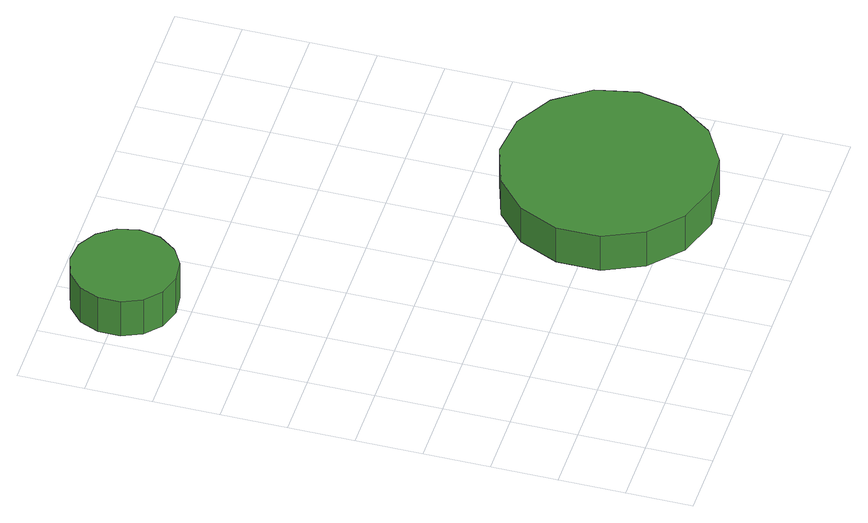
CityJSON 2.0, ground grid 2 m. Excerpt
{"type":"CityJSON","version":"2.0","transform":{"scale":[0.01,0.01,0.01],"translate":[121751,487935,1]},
"CityObjects":{
"tree1":{"type":"SolitaryVegetationObject","attributes":{"function":"something"},"geometry":[{"type":"MultiSurface","lod":"1","boundaries":[[[0,1,2,3,4,5,6,7,8,9,10,11,12,13,14]],[[15,16,17,18,19,20,21,22,23,24,25,26,27,28,29]],[[0,29,28,1]],[[1,28,27,2]],[[2,27,26,3]],[[3,26,25,4]],[[4,25,24,5]],[[5,24,23,6]],[[6,23,22,7]],[[7,22,21,8]],[[8,21,20,9]],[[9,20,19,10]],[[10,19,18,11]],[[11,18,17,12]],[[12,17,16,13]],[[13,16,15,14]],[[14,15,29,0]]]}]},
"tree2":{"type":"SolitaryVegetationObject","attributes":{"function":"something"},"geometry":[{"type":"MultiSurface","lod":"1","boundaries":[[[30,31,32,33,34,35,36,37,38,39,40,41,42,43,44]],[[45,46,47,48,49,50,51,52,53,54,55,56,57,58,59]],[[30,59,58,31]],[[31,58,57,32]],[[32,57,56,33]],[[33,56,55,34]],[[34,55,54,35]],[[35,54,53,36]],[[36,53,52,37]],[[37,52,51,38]],[[38,51,50,39]],[[39,50,49,40]],[[40,49,48,41]],[[41,48,47,42]],[[42,47,46,43]],[[43,46,45,44]],[[44,45,59,30]]]}]}
},
"vertices":[
[358,1600,160],[344,1664,160],[305,1717,160],[249,1750,160],[184,1757,160],[121,1737,160],[72,1693,160],[46,1633,160],[46,1567,160],[72,1507,160],[121,1463,160],[184,1443,160],[249,1450,160],[305,1483,160],[344,1536,160],[344,1536,31],[305,1483,31],[249,1450,31],[184,1443,31],[121,1463,31],[72,1507,31],[46,1567,31],[46,1633,31],[72,1693,31],[121,1737,31],[184,1757,31],[249,1750,31],[305,1717,31],[344,1664,31],[358,1600,31],
[1315,400,165],[1288,528,165],[1211,634,165],[1097,700,165],[967,714,165],[842,673,165],[745,585,165],[691,466,165],[691,334,165],[745,215,165],[842,127,165],[967,86,165],[1097,100,165],[1211,166,165],[1288,272,165],[1288,272,36],[1211,166,36],[1097,100,36],[967,86,36],[842,127,36],[745,215,36],[691,334,36],[691,466,36],[745,585,36],[842,673,36],[967,714,36],[1097,700,36],[1211,634,36],[1288,528,36],[1315,400,36]
]}
